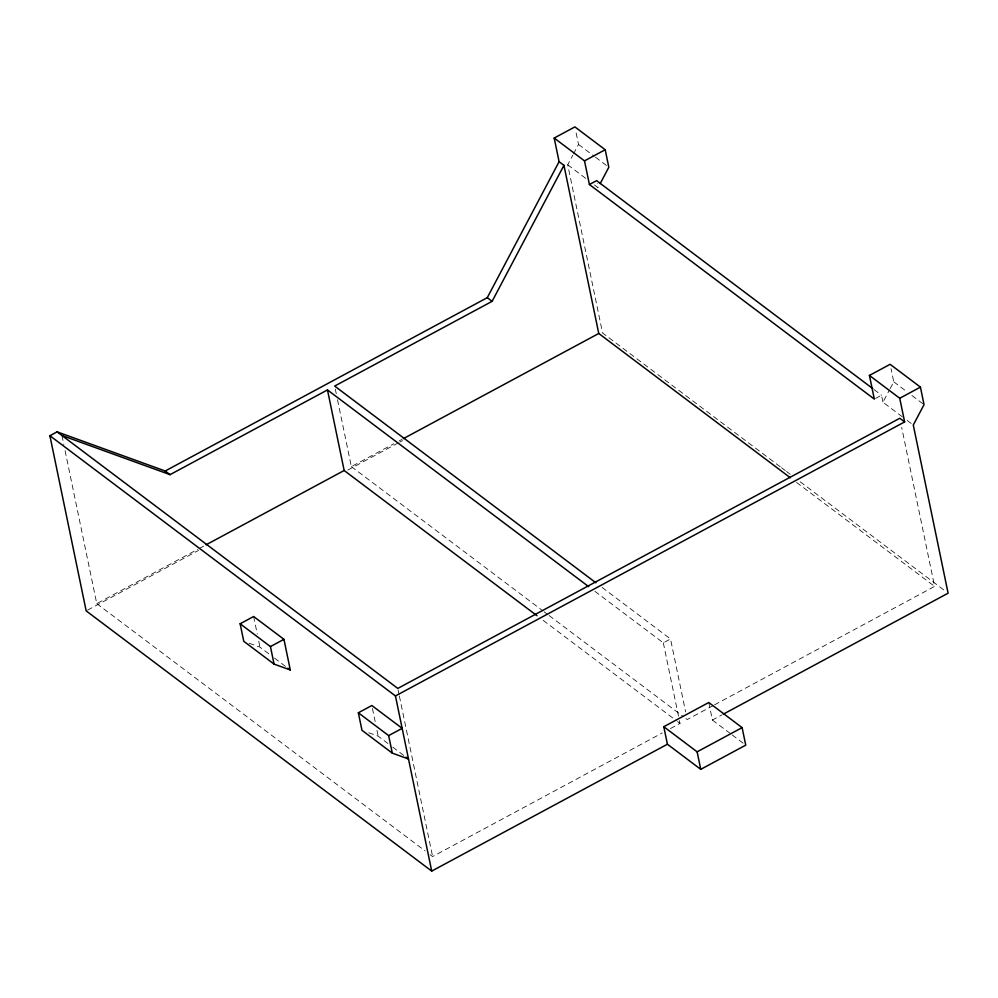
<?xml version="1.0" encoding="UTF-8"?>
<svg xmlns="http://www.w3.org/2000/svg" width="998" height="998" viewBox="0 0 998 998"><rect width="100%" height="100%" fill="white"/><g stroke="black" fill="none" stroke-linecap="round" stroke-linejoin="round"><path stroke-width="0.75" stroke-dasharray="4.99 3.74" d="M780.299 466.815L602.555 332.958L567.737 164.82L572.765 155.301M573.488 153.942L578.516 144.423L575.484 129.827M902.367 416.827L882.968 402.219L889.43 389.981M890.154 388.621L893.746 381.822L891.027 368.686M65.082 450.647L96.769 603.64L197.916 549.212M199.276 548.476L204.752 545.532M337.511 399.736L351.358 466.627L393.736 443.823M399.2 440.879L401.932 439.407M87.537 610.14L198.49 550.422M347.791 470.07L398.464 442.8M399.836 442.064L402.581 440.592M875.52 398.439L881.521 395.22L882.968 402.219M594.908 591.327L663.321 642.849L670.519 638.97L685.626 711.936M430.126 854.687L432.608 856.558L662.235 732.981M670.444 728.565L680.012 723.413L679.376 720.369M713.171 705.561L687.21 719.546L684.715 717.662M714.543 704.825L934.602 586.4L901.668 427.356M708.767 702.517L712.397 720.032L721.991 714.867M249.163 643.236L259.979 647.153L269.672 654.451M368.724 732.744L378.192 736.175L387.885 743.473M578.516 144.423L594.272 156.299M595.482 157.21L608.817 167.252M893.746 381.822L907.082 391.865M911.935 395.507L924.048 404.639M874.061 389.594L881.521 395.22M567.737 164.82L585.926 178.517M594.409 184.917L598.052 187.649L597.178 183.445M907.219 420.47L912.072 424.125M781.546 467.75L785.276 470.557M786.511 471.493L790.241 474.3M800.184 481.797L945.617 591.303M796.529 482.421L934.602 586.4M602.106 587.448L670.519 638.97M712.397 720.032L730.923 733.979M732.158 734.915L743.273 743.285M351.358 466.627L542.912 610.876M544.159 611.824L547.89 614.631M549.137 615.566L683.468 716.726M543.186 620.369L676.27 720.606M677.517 721.542L680.012 723.413M274.525 658.106L285.44 666.327M392.738 747.128L404.864 756.259M96.769 603.64L425.148 850.932M663.321 642.849L679.064 718.847M398.102 689.93L399.038 694.483M399.362 695.993L432.608 856.558M335.303 389.095L336.251 393.661M372.441 708.443L375.161 721.579M376.982 730.336L378.192 736.175M253.629 616.502L257.259 634.017M258.769 641.315L259.979 647.153M61.951 435.502L63.835 444.597"/><path stroke-width="1.5" d="M667.413 744.234L663.782 726.719L708.767 702.517L742.113 727.629L745.743 745.144L700.758 769.346L667.413 744.234L431.71 871.092L86.165 610.876L49.9 435.727L57.098 431.847L165.194 471.006L487.274 297.678L559.092 161.701L554.189 138.048L574.885 126.908L605.2 149.737L608.817 167.252L600.21 183.57M595.893 582.77L334.679 386.064L492.114 301.334L563.945 165.356L559.092 161.701M554.189 138.048L584.504 160.878L605.2 149.737M584.504 160.878L589.406 184.518L596.604 180.65L872.813 388.659M61.951 435.502L170.047 474.661L327.481 389.931L588.695 586.649M206.112 544.796L344.16 470.495L536.961 615.691M403.304 438.671L598.763 333.482L790.316 477.743M240.131 623.762L253.629 616.502L283.943 639.319L290.293 669.97L274.076 664.107L243.762 641.277L240.131 623.762L270.446 646.592L274.076 664.107M270.446 646.592L283.943 639.319M589.406 184.518L874.323 399.088L869.42 375.435L890.116 364.307L920.43 387.124L924.048 404.639L913.282 425.036L948.1 593.186L723.363 714.131M869.42 375.435L899.734 398.264L920.43 387.124M358.344 712.784L371.842 705.524L402.157 728.34L388.659 735.613L358.344 712.784L361.975 730.299L392.289 753.128L408.494 758.991L406.074 757.17M49.9 435.727L395.445 695.943L904.637 421.904L899.734 398.264M663.782 726.719L697.128 751.831L742.113 727.629M904.637 421.904L899.784 418.262L397.79 688.42L57.098 431.847M487.274 297.678L492.114 301.334M165.194 471.006L170.047 474.661M287.861 668.149L290.293 669.97M697.128 751.831L700.758 769.346M563.945 165.356L598.763 333.482M395.445 695.943L431.71 871.092M327.481 389.931L344.16 470.495M388.659 735.613L392.289 753.128"/></g></svg>
